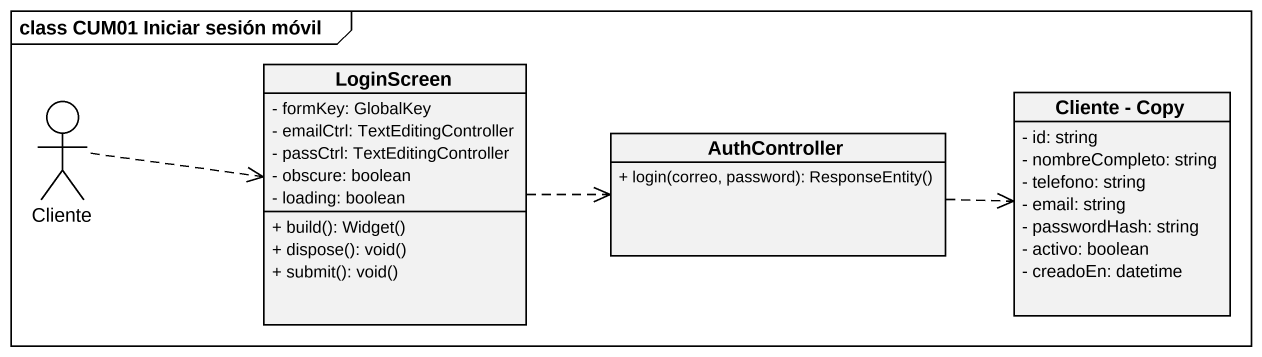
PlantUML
@startuml
mainframe class CUM01 Iniciar sesión móvil
allowmixing
hide circle
hide empty members
skinparam classAttributeIconSize 0
actor Cliente
class LoginScreen {
  - formKey: GlobalKey
  - emailCtrl: TextEditingController
  - passCtrl: TextEditingController
  - obscure: boolean
  - loading: boolean
  + build(): Widget()
  + dispose(): void()
  + submit(): void()
}
class "Cliente - Copy" as Cliente_Copy {
  - id: string
  - nombreCompleto: string
  - telefono: string
  - email: string
  - passwordHash: string
  - activo: boolean
  - creadoEn: datetime
}
class AuthController {
  + login(correo, password): ResponseEntity()
}
Cliente .right.> LoginScreen
LoginScreen .right.> AuthController
AuthController .right.> Cliente_Copy
@enduml
